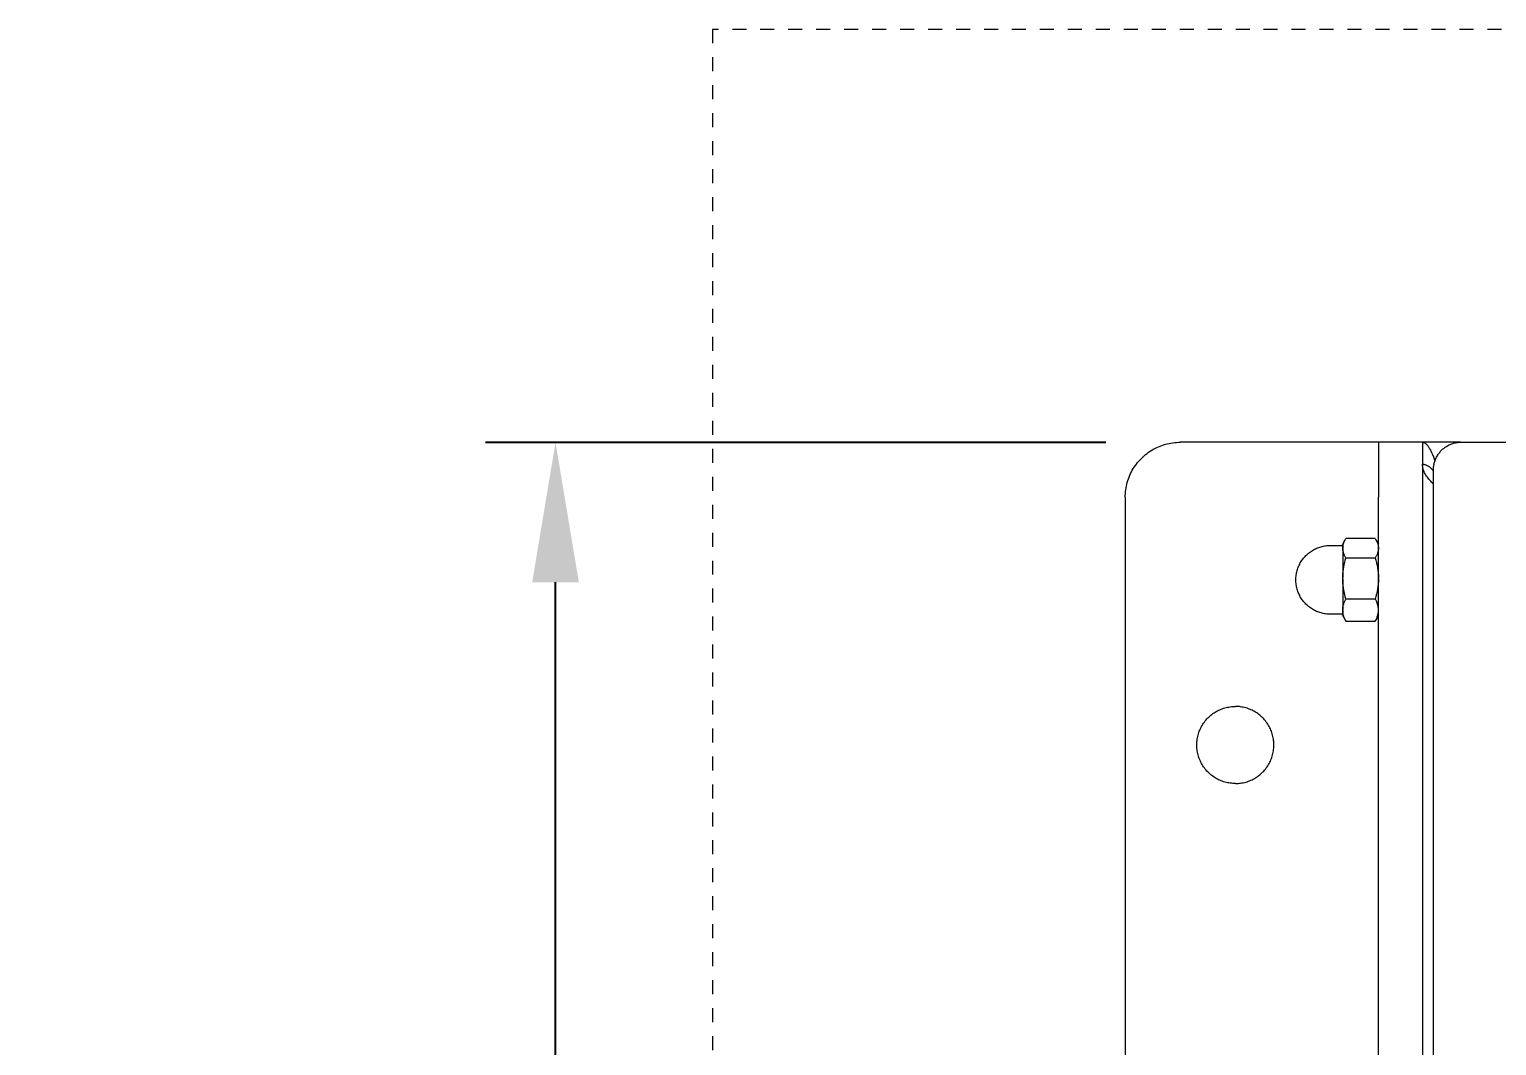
# Model space of a CAD drawing. Header units: inches. Extents: x -2 to 171, y -5 to 121.
# Drawn here: x 0.14 to 10.64, y 64.61 to 71.88 of the extents above; entities that cross this region are included whole.
import ezdxf

# ---------------------------------------------------------------- set-up
doc = ezdxf.new("R2010")
doc.units = ezdxf.units.IN
doc.linetypes.add('HIDDEN', pattern=[1.905, 1.27, -0.635])
for name, color, linetype, lineweight in [('ZANO_R', 7, 'Continuous', 0), ('ZANO_R_przerywana', 250, 'HIDDEN', 0), ('ZANO_W', 1, 'Continuous', 0)]:
    doc.layers.add(name, color=color, linetype=linetype, lineweight=lineweight)
doc.styles.get("Standard").update_dxf_attribs({"font": 'arial.ttf'})
doc.dimstyles.new('amerykanie', dxfattribs={"dimtxt": 50, "dimasz": 50, "dimexe": 0.5, "dimexo": 0.5, "dimgap": 1, "dimtad": 1, "dimdec": 0, "dimzin": 0, "dimlunit": 5, "dimtxsty": 'Standard', "dimcen": 0.09, "dimclrd": 1, "dimclre": 1, "dimclrt": 1, "dimazin": 0, "dimtfac": 1, "dimtdec": 0, "dimtmove": 0, "dimatfit": 3, "dimfxl": 1, "dimtzin": 0, "dimarcsym": 1})

# ---------------------------------------------------------------- blocks, each defined once
blk = doc.blocks.new('*D365')
at = {"layer": 'ZANO_W', "color": 1, "lineweight": -2}
for p, q in [((7.842, 68.926), (3.407, 68.926)), ((3.907, 52.211), (3.907, 67.926)), ((7.876, 51.211), (3.407, 51.211))]:
    blk.add_line(p, q, dxfattribs=at)
at = {"layer": 'ZANO_W', "color": 1}
for points in [[(4.074, 67.926), (3.74, 67.926), (3.907, 68.926)], [(3.74, 52.211), (4.074, 52.211), (3.907, 51.211)]]:
    blk.add_solid(points, dxfattribs=at)
at = {"layer": 'ZANO_W', "color": 1, "insert": (2.567, 60.069), "char_height": 1.625, "attachment_point": 5, "rotation": 90}
blk.add_mtext('17 11/16', dxfattribs=at)

msp = doc.modelspace()

# ---------------------------------------------------------------- linework, layer by layer
at = {"layer": 'ZANO_R'}
for p, q in [((8.12729, 68.83959), (8.13786, 68.84789)), ((8.13786, 68.84789), (8.14871, 68.85583)), ((8.14871, 68.85583), (8.15983, 68.86339)), ((8.15983, 68.86339), (8.17119, 68.87057)), ((8.17119, 68.87057), (8.18279, 68.87736)), ((8.18279, 68.87736), (8.19462, 68.88375)), ((8.19462, 68.88375), (8.20666, 68.88973)), ((8.20666, 68.88973), (8.2189, 68.8953)), ((8.2189, 68.8953), (8.23132, 68.90044)), ((8.23132, 68.90044), (8.24391, 68.90516)), ((8.24391, 68.90516), (8.25665, 68.90944)), ((8.25665, 68.90944), (8.26953, 68.91329)), ((8.26953, 68.91329), (8.28254, 68.9167)), ((8.28254, 68.9167), (8.29565, 68.91965)), ((8.29565, 68.91965), (8.30886, 68.92216)), ((8.30886, 68.92216), (8.32214, 68.92422)), ((8.32214, 68.92422), (8.33549, 68.92583)), ((8.33549, 68.92583), (8.34888, 68.92697)), ((8.34888, 68.92697), (8.36231, 68.92766)), ((8.36231, 68.92766), (8.37575, 68.92789)), ((9.79307, 68.92789), (8.37575, 68.92789)), ((10.10804, 68.92789), (9.79307, 68.92789)), ((9.79307, 68.92789), (9.79307, 68.53419)), ((10.10804, 68.92789), (10.10804, 68.91683)), ((10.37926, 68.92789), (10.10804, 68.92789)), ((10.10804, 68.92789), (10.10872, 68.92788)), ((10.10804, 68.91683), (10.10804, 68.53419)), ((10.10872, 68.92788), (10.1094, 68.92786)), ((10.1094, 68.92786), (10.11008, 68.92782)), ((10.11008, 68.92782), (10.11075, 68.92776)), ((10.11075, 68.92776), (10.11143, 68.92768)), ((10.11143, 68.92768), (10.1121, 68.92759)), ((10.1121, 68.92759), (10.11278, 68.92748)), ((10.11278, 68.92748), (10.11345, 68.92735)), ((10.11345, 68.92735), (10.11411, 68.92721)), ((10.11411, 68.92721), (10.11478, 68.92705)), ((10.11478, 68.92705), (10.11543, 68.92688)), ((10.11543, 68.92688), (10.11609, 68.92669)), ((10.11609, 68.92669), (10.11674, 68.92649)), ((10.11674, 68.92649), (10.11739, 68.92628)), ((10.11739, 68.92628), (10.11803, 68.92605)), ((10.11803, 68.92605), (10.11867, 68.92581)), ((10.11867, 68.92581), (10.11938, 68.92553)), ((10.11938, 68.92553), (10.12009, 68.92522)), ((10.12009, 68.92522), (10.1208, 68.9249)), ((10.1208, 68.9249), (10.12149, 68.92457)), ((10.12149, 68.92457), (10.12218, 68.92422)), ((10.12218, 68.92422), (10.12286, 68.92386)), ((10.12286, 68.92386), (10.12353, 68.92349)), ((10.12353, 68.92349), (10.1242, 68.9231)), ((10.1242, 68.9231), (10.12552, 68.92229)), ((10.12552, 68.92229), (10.1268, 68.92144)), ((10.1268, 68.92144), (10.12807, 68.92054)), ((10.12807, 68.92054), (10.1293, 68.91962)), ((10.1293, 68.91962), (10.13074, 68.91846)), ((10.13074, 68.91846), (10.13215, 68.91727)), ((10.13215, 68.91727), (10.13352, 68.91604)), ((10.13352, 68.91604), (10.13486, 68.91477)), ((10.13486, 68.91477), (10.13617, 68.91347)), ((10.13617, 68.91347), (10.13744, 68.91214)), ((10.13744, 68.91214), (10.1387, 68.91078)), ((10.1387, 68.91078), (10.13992, 68.9094)), ((10.13992, 68.9094), (10.14136, 68.90772)), ((10.14136, 68.90772), (10.14276, 68.90601)), ((10.14276, 68.90601), (10.14547, 68.90251)), ((10.14547, 68.90251), (10.14806, 68.89893)), ((10.14806, 68.89893), (10.15055, 68.89527)), ((10.15055, 68.89527), (10.15337, 68.89092)), ((10.15337, 68.89092), (10.15607, 68.88649)), ((10.15607, 68.88649), (10.15867, 68.882)), ((10.15867, 68.882), (10.16119, 68.87746)), ((10.16119, 68.87746), (10.16421, 68.87175)), ((10.16421, 68.87175), (10.16713, 68.86597)), ((10.16713, 68.86597), (10.17269, 68.85429)), ((10.17269, 68.85429), (10.17928, 68.83936)), ((10.22281, 68.84456), (10.22677, 68.84998)), ((10.22677, 68.84998), (10.23093, 68.85527)), ((10.23093, 68.85527), (10.23526, 68.86041)), ((10.23526, 68.86041), (10.23976, 68.8654)), ((10.23976, 68.8654), (10.24443, 68.87023)), ((10.24443, 68.87023), (10.24927, 68.8749)), ((10.24927, 68.8749), (10.25426, 68.87941)), ((10.25426, 68.87941), (10.2594, 68.88374)), ((10.2594, 68.88374), (10.26468, 68.88789)), ((10.26468, 68.88789), (10.27011, 68.89186)), ((10.27011, 68.89186), (10.27566, 68.89564)), ((10.27566, 68.89564), (10.28135, 68.89923)), ((10.28135, 68.89923), (10.28715, 68.90263)), ((10.28715, 68.90263), (10.29306, 68.90582)), ((10.29306, 68.90582), (10.29908, 68.90881)), ((10.29908, 68.90881), (10.3052, 68.91159)), ((10.3052, 68.91159), (10.31141, 68.91416)), ((10.31141, 68.91416), (10.3177, 68.91652)), ((10.3177, 68.91652), (10.32408, 68.91867)), ((10.32408, 68.91867), (10.33052, 68.92059)), ((10.33052, 68.92059), (10.33702, 68.92229)), ((10.33702, 68.92229), (10.34358, 68.92377)), ((10.34358, 68.92377), (10.35018, 68.92503)), ((10.35018, 68.92503), (10.35682, 68.92606)), ((10.35682, 68.92606), (10.3635, 68.92686)), ((10.3635, 68.92686), (10.37019, 68.92743)), ((10.37019, 68.92743), (10.37691, 68.92777)), ((10.37691, 68.92777), (10.38363, 68.92789)), ((10.38363, 68.92789), (13.29701, 68.92789)), ((8.03937, 68.73875), (8.04655, 68.75011)), ((8.04655, 68.75011), (8.05411, 68.76123)), ((8.05411, 68.76123), (8.06205, 68.77208)), ((8.06205, 68.77208), (8.07035, 68.78265)), ((8.07035, 68.78265), (8.07901, 68.79293)), ((8.07901, 68.79293), (8.08802, 68.80291)), ((8.08802, 68.80291), (8.09736, 68.81258)), ((8.09736, 68.81258), (8.10703, 68.82192)), ((8.10703, 68.82192), (8.11701, 68.83093)), ((8.11701, 68.83093), (8.12729, 68.83959)), ((10.10811, 68.76619), (10.10804, 68.77041)), ((10.11201, 68.76972), (10.10805, 68.77041)), ((10.10833, 68.76198), (10.10811, 68.76619)), ((10.10869, 68.75777), (10.10833, 68.76198)), ((10.10919, 68.75358), (10.10869, 68.75777)), ((10.10983, 68.74941), (10.10919, 68.75358)), ((10.1106, 68.74526), (10.10983, 68.74941)), ((10.11152, 68.74114), (10.1106, 68.74526)), ((10.11257, 68.73706), (10.11152, 68.74114)), ((10.11593, 68.76889), (10.11201, 68.76972)), ((10.11983, 68.76792), (10.11593, 68.76889)), ((10.12369, 68.76683), (10.11983, 68.76792)), ((10.12751, 68.76559), (10.12369, 68.76683)), ((10.13129, 68.76423), (10.12751, 68.76559)), ((10.13501, 68.76274), (10.13129, 68.76423)), ((10.13869, 68.76112), (10.13501, 68.76274)), ((10.1423, 68.75937), (10.13869, 68.76112)), ((10.14585, 68.7575), (10.1423, 68.75937)), ((10.14934, 68.75551), (10.14585, 68.7575)), ((10.15275, 68.75339), (10.14934, 68.75551)), ((10.15609, 68.75116), (10.15275, 68.75339)), ((10.15935, 68.74882), (10.15609, 68.75116)), ((10.16252, 68.74636), (10.15935, 68.74882)), ((10.16561, 68.7438), (10.16252, 68.74636)), ((10.16861, 68.74113), (10.16561, 68.7438)), ((10.17152, 68.73836), (10.16861, 68.74113)), ((10.17928, 68.83936), (10.18548, 68.82428)), ((10.18548, 68.82428), (10.19703, 68.79376)), ((10.18689, 68.73776), (10.18723, 68.74447)), ((10.18723, 68.74447), (10.18781, 68.75117)), ((10.18781, 68.75117), (10.18861, 68.75784)), ((10.18861, 68.75784), (10.18964, 68.76449)), ((10.18964, 68.76449), (10.19089, 68.77109)), ((10.19089, 68.77109), (10.19237, 68.77765)), ((10.19237, 68.77765), (10.19408, 68.78415)), ((10.19408, 68.78415), (10.196, 68.79059)), ((10.196, 68.79059), (10.19814, 68.79696)), ((10.19814, 68.79696), (10.2005, 68.80325)), ((10.2005, 68.80325), (10.20307, 68.80946)), ((10.20307, 68.80946), (10.20586, 68.81558)), ((10.20586, 68.81558), (10.20885, 68.8216)), ((10.20885, 68.8216), (10.21204, 68.82752)), ((10.21204, 68.82752), (10.21543, 68.83332)), ((10.21543, 68.83332), (10.21902, 68.839)), ((10.21902, 68.839), (10.22281, 68.84456)), ((7.99324, 68.6274), (7.99665, 68.64041)), ((7.99665, 68.64041), (8.0005, 68.65329)), ((8.0005, 68.65329), (8.00478, 68.66603)), ((8.00478, 68.66603), (8.0095, 68.67862)), ((8.0095, 68.67862), (8.01464, 68.69104)), ((8.01464, 68.69104), (8.02021, 68.70328)), ((8.02021, 68.70328), (8.02619, 68.71532)), ((8.02619, 68.71532), (8.03258, 68.72715)), ((8.03258, 68.72715), (8.03937, 68.73875)), ((10.11375, 68.73301), (10.11257, 68.73706)), ((10.11533, 68.72827), (10.11378, 68.73302)), ((10.11703, 68.72358), (10.11533, 68.72827)), ((10.11888, 68.71895), (10.11703, 68.72358)), ((10.12089, 68.71438), (10.11888, 68.71895)), ((10.12313, 68.70963), (10.12087, 68.71437)), ((10.1277, 68.70143), (10.12314, 68.70963)), ((10.13253, 68.69338), (10.1277, 68.70143)), ((10.13761, 68.68548), (10.13253, 68.69338)), ((10.14294, 68.67776), (10.13761, 68.68548)), ((10.14851, 68.6702), (10.14294, 68.67776)), ((10.15433, 68.66284), (10.14851, 68.6702)), ((10.16038, 68.65566), (10.15433, 68.66284)), ((10.16665, 68.64868), (10.16038, 68.65566)), ((10.17315, 68.6419), (10.16665, 68.64868)), ((10.17432, 68.73549), (10.17152, 68.73836)), ((10.17986, 68.63534), (10.17315, 68.6419)), ((10.17703, 68.73252), (10.17432, 68.73549)), ((10.17963, 68.72947), (10.17703, 68.73252)), ((10.18212, 68.72632), (10.17963, 68.72947)), ((10.18678, 68.62899), (10.17986, 68.63534)), ((10.18451, 68.72309), (10.18212, 68.72632)), ((10.18678, 68.71978), (10.18451, 68.72309)), ((10.18678, 68.73104), (10.18689, 68.73776)), ((10.18678, 51.4082), (10.18678, 68.73104)), ((7.98205, 68.53419), (7.98228, 68.54763)), ((7.98205, 68.53419), (7.98205, 51.60505)), ((7.98228, 68.54763), (7.98297, 68.56106)), ((7.98297, 68.56106), (7.98411, 68.57445)), ((7.98411, 68.57445), (7.98572, 68.5878)), ((7.98572, 68.5878), (7.98778, 68.60108)), ((7.98778, 68.60108), (7.99029, 68.61429)), ((7.99029, 68.61429), (7.99324, 68.6274)), ((9.79307, 51.60505), (9.79307, 68.53419)), ((10.10804, 68.53419), (10.10804, 51.60505)), ((9.53717, 68.19954), (9.55503, 68.23048)), ((9.54593, 68.21225), (9.54756, 68.21624)), ((9.54756, 68.21624), (9.54932, 68.22018)), ((9.54932, 68.22018), (9.55121, 68.22406)), ((9.55121, 68.22406), (9.55323, 68.22788)), ((9.55323, 68.22788), (9.55537, 68.23163)), ((9.55537, 68.23163), (9.55764, 68.2353)), ((9.55764, 68.2353), (9.56003, 68.2389)), ((9.77022, 68.2389), (9.56003, 68.2389)), ((9.77022, 68.2389), (9.77268, 68.23516)), ((9.77268, 68.23516), (9.77502, 68.23134)), ((9.77502, 68.23134), (9.77722, 68.22745)), ((9.77523, 68.23046), (9.79307, 68.19954)), ((9.77722, 68.22745), (9.7793, 68.22348)), ((9.7793, 68.22348), (9.78123, 68.21945)), ((9.78123, 68.21945), (9.78303, 68.21535)), ((9.78303, 68.21535), (9.78469, 68.21119)), ((9.26313, 68.10535), (9.26875, 68.11159)), ((9.26875, 68.11159), (9.27459, 68.11763)), ((9.27459, 68.11763), (9.28064, 68.12347)), ((9.28064, 68.12347), (9.28687, 68.1291)), ((9.28687, 68.1291), (9.2933, 68.13451)), ((9.2933, 68.13451), (9.29991, 68.1397)), ((9.29991, 68.1397), (9.30669, 68.14466)), ((9.30669, 68.14466), (9.31363, 68.14939)), ((9.31363, 68.14939), (9.32074, 68.15388)), ((9.32074, 68.15388), (9.32799, 68.15812)), ((9.32799, 68.15812), (9.33538, 68.16211)), ((9.33538, 68.16211), (9.34291, 68.16585)), ((9.34291, 68.16585), (9.35055, 68.16933)), ((9.35055, 68.16933), (9.35832, 68.17254)), ((9.35832, 68.17254), (9.36618, 68.17549)), ((9.36618, 68.17549), (9.37415, 68.17817)), ((9.37415, 68.17817), (9.3822, 68.18058)), ((9.3822, 68.18058), (9.39033, 68.1827)), ((9.39033, 68.1827), (9.39852, 68.18455)), ((9.39852, 68.18455), (9.40678, 68.18612)), ((9.40678, 68.18612), (9.41508, 68.18741)), ((9.41508, 68.18741), (9.42342, 68.18841)), ((9.42342, 68.18841), (9.43179, 68.18913)), ((9.43179, 68.18913), (9.44019, 68.18956)), ((9.44019, 68.18956), (9.44859, 68.1897)), ((9.44859, 68.1897), (9.53244, 68.1897)), ((9.53244, 68.1897), (9.53261, 68.1897)), ((9.53261, 68.1897), (9.53277, 68.18971)), ((9.53277, 68.18971), (9.53294, 68.18973)), ((9.53294, 68.18973), (9.5331, 68.18975)), ((9.5331, 68.18975), (9.53326, 68.18977)), ((9.53326, 68.18977), (9.53342, 68.1898)), ((9.53342, 68.1898), (9.53358, 68.18984)), ((9.53358, 68.18984), (9.53374, 68.18988)), ((9.53374, 68.18988), (9.5339, 68.18993)), ((9.5339, 68.18993), (9.53405, 68.18998)), ((9.53405, 68.18998), (9.53421, 68.19004)), ((9.53421, 68.19004), (9.53436, 68.1901)), ((9.53436, 68.1901), (9.53451, 68.19017)), ((9.53451, 68.19017), (9.53465, 68.19025)), ((9.53465, 68.19025), (9.5348, 68.19033)), ((9.5348, 68.19033), (9.53494, 68.19041)), ((9.53494, 68.19041), (9.53508, 68.1905)), ((9.53508, 68.1905), (9.53521, 68.19059)), ((9.53521, 68.19059), (9.53534, 68.19069)), ((9.53534, 68.19069), (9.53547, 68.1908)), ((9.53547, 68.1908), (9.53559, 68.1909)), ((9.53559, 68.1909), (9.53572, 68.19101)), ((9.53572, 68.19101), (9.53583, 68.19113)), ((9.53583, 68.19113), (9.53594, 68.19125)), ((9.53594, 68.19125), (9.53605, 68.19137)), ((9.53605, 68.19137), (9.53616, 68.1915)), ((9.53616, 68.1915), (9.53626, 68.19163)), ((9.53626, 68.19163), (9.53635, 68.19177)), ((9.53635, 68.19177), (9.53644, 68.1919)), ((9.53644, 68.1919), (9.53653, 68.19204)), ((9.53653, 68.19204), (9.53661, 68.19219)), ((9.53661, 68.19219), (9.53668, 68.19233)), ((9.53668, 68.19233), (9.53675, 68.19248)), ((9.53675, 68.19248), (9.53682, 68.19263)), ((9.53682, 68.19263), (9.53688, 68.19278)), ((9.53688, 68.19278), (9.53693, 68.19294)), ((9.53693, 68.19294), (9.53698, 68.1931)), ((9.53698, 68.1931), (9.53702, 68.19325)), ((9.53702, 68.19325), (9.53706, 68.19341)), ((9.53706, 68.19341), (9.53709, 68.19358)), ((9.53709, 68.19358), (9.53712, 68.19374)), ((9.53717, 68.19954), (9.53717, 68.19954)), ((9.53717, 68.19954), (9.53717, 68.19954)), ((9.53717, 68.19954), (9.53717, 68.19954)), ((9.53717, 68.19954), (9.53717, 68.19953)), ((9.53717, 68.19953), (9.53717, 68.19947)), ((9.53717, 68.19947), (9.53717, 68.19917)), ((9.53717, 68.19917), (9.53717, 68.19786)), ((9.53717, 68.19786), (9.53717, 68.19251)), ((9.53717, 68.19251), (9.53717, 68.17195)), ((9.53717, 68.17019), (9.53741, 68.1745)), ((9.53741, 68.16588), (9.53717, 68.17019)), ((9.53717, 68.16815), (9.53717, 67.96039)), ((9.53741, 68.1745), (9.5378, 68.1788)), ((9.5378, 68.16158), (9.53741, 68.16588)), ((9.5378, 68.1788), (9.53833, 68.18308)), ((9.53833, 68.1573), (9.5378, 68.16158)), ((9.53833, 68.18308), (9.539, 68.18734)), ((9.539, 68.15304), (9.53833, 68.1573)), ((9.539, 68.18734), (9.53981, 68.19158)), ((9.53981, 68.1488), (9.539, 68.15304)), ((9.53981, 68.19158), (9.54076, 68.19579)), ((9.54076, 68.14459), (9.53981, 68.1488)), ((9.54076, 68.19579), (9.54185, 68.19997)), ((9.54185, 68.14041), (9.54076, 68.14459)), ((9.54185, 68.19997), (9.54307, 68.20411)), ((9.54307, 68.13627), (9.54185, 68.14041)), ((9.54307, 68.20411), (9.54444, 68.2082)), ((9.54444, 68.13218), (9.54307, 68.13627)), ((9.54444, 68.2082), (9.54593, 68.21225)), ((9.54593, 68.12813), (9.54444, 68.13218)), ((9.54756, 68.12413), (9.54593, 68.12813)), ((9.54932, 68.12019), (9.54756, 68.12413)), ((9.55121, 68.11631), (9.54932, 68.12019)), ((9.55323, 68.1125), (9.55121, 68.11631)), ((9.55537, 68.10875), (9.55323, 68.1125)), ((9.77701, 68.1125), (9.77487, 68.10875)), ((9.77903, 68.11631), (9.77701, 68.1125)), ((9.78092, 68.12019), (9.77903, 68.11631)), ((9.78268, 68.12413), (9.78092, 68.12019)), ((9.78431, 68.12813), (9.78268, 68.12413)), ((9.78581, 68.13218), (9.78431, 68.12813)), ((9.78469, 68.21119), (9.78621, 68.20698)), ((9.78717, 68.13627), (9.78581, 68.13218)), ((9.78621, 68.20698), (9.78758, 68.20272)), ((9.7884, 68.14041), (9.78717, 68.13627)), ((9.78758, 68.20272), (9.78881, 68.19842)), ((9.78948, 68.14459), (9.7884, 68.14041)), ((9.78881, 68.19842), (9.78989, 68.19407)), ((9.79043, 68.1488), (9.78948, 68.14459)), ((9.78989, 68.19407), (9.79082, 68.1897)), ((9.79125, 68.15304), (9.79043, 68.1488)), ((9.79082, 68.1897), (9.79161, 68.18529)), ((9.79191, 68.1573), (9.79125, 68.15304)), ((9.79161, 68.18529), (9.79224, 68.18086)), ((9.79244, 68.16158), (9.79191, 68.1573)), ((9.79224, 68.18086), (9.79273, 68.17641)), ((9.79283, 68.16588), (9.79244, 68.16158)), ((9.79273, 68.17641), (9.79306, 68.17195)), ((9.79307, 68.17019), (9.79283, 68.16588)), ((9.20952, 68.0019), (9.21165, 68.01002)), ((9.21165, 68.01002), (9.21405, 68.01807)), ((9.21405, 68.01807), (9.21673, 68.02604)), ((9.21673, 68.02604), (9.21968, 68.03391)), ((9.21968, 68.03391), (9.22289, 68.04167)), ((9.22289, 68.04167), (9.22637, 68.04932)), ((9.22637, 68.04932), (9.23011, 68.05684)), ((9.23011, 68.05684), (9.2341, 68.06424)), ((9.2341, 68.06424), (9.23835, 68.07149)), ((9.23835, 68.07149), (9.24283, 68.07859)), ((9.24283, 68.07859), (9.24756, 68.08554)), ((9.24756, 68.08554), (9.25252, 68.09232)), ((9.25252, 68.09232), (9.25771, 68.09892)), ((9.25771, 68.09892), (9.26313, 68.10535)), ((9.5401, 68.00371), (9.54212, 68.02024)), ((9.54212, 68.02024), (9.54467, 68.0367)), ((9.54467, 68.0367), (9.54774, 68.05307)), ((9.54774, 68.05307), (9.55132, 68.06934)), ((9.55132, 68.06934), (9.55542, 68.08548)), ((9.55764, 68.10508), (9.55537, 68.10875)), ((9.55542, 68.08548), (9.56003, 68.10148)), ((9.56003, 68.10148), (9.55764, 68.10508)), ((9.56003, 68.10148), (9.77022, 68.10148)), ((9.7726, 68.10508), (9.77022, 68.10148)), ((9.77022, 68.10148), (9.77521, 68.08399)), ((9.77487, 68.10875), (9.7726, 68.10508)), ((9.77521, 68.08399), (9.7796, 68.06634)), ((9.7796, 68.06634), (9.78339, 68.04854)), ((9.78339, 68.04854), (9.78656, 68.03063)), ((9.78656, 68.03063), (9.78911, 68.01261)), ((9.78911, 68.01261), (9.79105, 67.99452)), ((9.20252, 67.94364), (9.20267, 67.95204)), ((9.20267, 67.93524), (9.20252, 67.94364)), ((9.20267, 67.95204), (9.2031, 67.96043)), ((9.2031, 67.92685), (9.20267, 67.93524)), ((9.2031, 67.96043), (9.20381, 67.9688)), ((9.20381, 67.91847), (9.2031, 67.92685)), ((9.20381, 67.9688), (9.20482, 67.97714)), ((9.20482, 67.91013), (9.20381, 67.91847)), ((9.20482, 67.97714), (9.2061, 67.98545)), ((9.2061, 67.90183), (9.20482, 67.91013)), ((9.2061, 67.98545), (9.20767, 67.9937)), ((9.20767, 67.89357), (9.2061, 67.90183)), ((9.20767, 67.9937), (9.20952, 68.0019)), ((9.53717, 67.95385), (9.53762, 67.9705)), ((9.53762, 67.93721), (9.53717, 67.95385)), ((9.53717, 67.94752), (9.53717, 67.73053)), ((9.53762, 67.9705), (9.5386, 67.98713)), ((9.5386, 67.92058), (9.53762, 67.93721)), ((9.5386, 67.98713), (9.5401, 68.00371)), ((9.5401, 67.90399), (9.5386, 67.92058)), ((9.54212, 67.88746), (9.5401, 67.90399)), ((9.79109, 67.91364), (9.78916, 67.89547)), ((9.79105, 67.99452), (9.79236, 67.97638)), ((9.79239, 67.93186), (9.79109, 67.91364)), ((9.79236, 67.97638), (9.79305, 67.9582)), ((9.79306, 67.95011), (9.79239, 67.93186)), ((9.20952, 67.88538), (9.20767, 67.89357)), ((9.21165, 67.87725), (9.20952, 67.88538)), ((9.21405, 67.8692), (9.21165, 67.87725)), ((9.21673, 67.86124), (9.21405, 67.8692)), ((9.21968, 67.85337), (9.21673, 67.86124)), ((9.22289, 67.84561), (9.21968, 67.85337)), ((9.22637, 67.83796), (9.22289, 67.84561)), ((9.23011, 67.83043), (9.22637, 67.83796)), ((9.2341, 67.82304), (9.23011, 67.83043)), ((9.23835, 67.81579), (9.2341, 67.82304)), ((9.24283, 67.80868), (9.23835, 67.81579)), ((9.24756, 67.80174), (9.24283, 67.80868)), ((9.25252, 67.79496), (9.24756, 67.80174)), ((9.54467, 67.87101), (9.54212, 67.88746)), ((9.54774, 67.85464), (9.54467, 67.87101)), ((9.55132, 67.83837), (9.54774, 67.85464)), ((9.55542, 67.82223), (9.55132, 67.83837)), ((9.55232, 67.79152), (9.55473, 67.79651)), ((9.55473, 67.79651), (9.55729, 67.80141)), ((9.56003, 67.80622), (9.55542, 67.82223)), ((9.55729, 67.80141), (9.56003, 67.80622)), ((9.77022, 67.80622), (9.56003, 67.80622)), ((9.77523, 67.82379), (9.77022, 67.80622)), ((9.77306, 67.80119), (9.77022, 67.80622)), ((9.77572, 67.79606), (9.77306, 67.80119)), ((9.77964, 67.84152), (9.77523, 67.82379)), ((9.77821, 67.79084), (9.77572, 67.79606)), ((9.78343, 67.85939), (9.77964, 67.84152)), ((9.78661, 67.87738), (9.78343, 67.85939)), ((9.78916, 67.89547), (9.78661, 67.87738)), ((9.25771, 67.78835), (9.25252, 67.79496)), ((9.26313, 67.78192), (9.25771, 67.78835)), ((9.26875, 67.77569), (9.26313, 67.78192)), ((9.27459, 67.76964), (9.26875, 67.77569)), ((9.28064, 67.76381), (9.27459, 67.76964)), ((9.28687, 67.75818), (9.28064, 67.76381)), ((9.2933, 67.75276), (9.28687, 67.75818)), ((9.29991, 67.74757), (9.2933, 67.75276)), ((9.30669, 67.74261), (9.29991, 67.74757)), ((9.31363, 67.73788), (9.30669, 67.74261)), ((9.32074, 67.7334), (9.31363, 67.73788)), ((9.32799, 67.72915), (9.32074, 67.7334)), ((9.33538, 67.72516), (9.32799, 67.72915)), ((9.34291, 67.72142), (9.33538, 67.72516)), ((9.35055, 67.71795), (9.34291, 67.72142)), ((9.35832, 67.71473), (9.35055, 67.71795)), ((9.36618, 67.71178), (9.35832, 67.71473)), ((9.37415, 67.7091), (9.36618, 67.71178)), ((9.3822, 67.7067), (9.37415, 67.7091)), ((9.39033, 67.70457), (9.3822, 67.7067)), ((9.39852, 67.70272), (9.39033, 67.70457)), ((9.40678, 67.70115), (9.39852, 67.70272)), ((9.41508, 67.69987), (9.40678, 67.70115)), ((9.42342, 67.69886), (9.41508, 67.69987)), ((9.43179, 67.69815), (9.42342, 67.69886)), ((9.44019, 67.69772), (9.43179, 67.69815)), ((9.44859, 67.69757), (9.44019, 67.69772)), ((9.53244, 67.69757), (9.44859, 67.69757)), ((9.53261, 67.69757), (9.53244, 67.69757)), ((9.53277, 67.69756), (9.53261, 67.69757)), ((9.53294, 67.69755), (9.53277, 67.69756)), ((9.5331, 67.69753), (9.53294, 67.69755)), ((9.53326, 67.6975), (9.5331, 67.69753)), ((9.53342, 67.69747), (9.53326, 67.6975)), ((9.53358, 67.69743), (9.53342, 67.69747)), ((9.53374, 67.69739), (9.53358, 67.69743)), ((9.5339, 67.69734), (9.53374, 67.69739)), ((9.53405, 67.69729), (9.5339, 67.69734)), ((9.53421, 67.69723), (9.53405, 67.69729)), ((9.53436, 67.69717), (9.53421, 67.69723)), ((9.53451, 67.6971), (9.53436, 67.69717)), ((9.53465, 67.69703), (9.53451, 67.6971)), ((9.5348, 67.69695), (9.53465, 67.69703)), ((9.53494, 67.69686), (9.5348, 67.69695)), ((9.53508, 67.69677), (9.53494, 67.69686)), ((9.53521, 67.69668), (9.53508, 67.69677)), ((9.53534, 67.69658), (9.53521, 67.69668)), ((9.53547, 67.69648), (9.53534, 67.69658)), ((9.53559, 67.69637), (9.53547, 67.69648)), ((9.53572, 67.69626), (9.53559, 67.69637)), ((9.53583, 67.69614), (9.53572, 67.69626)), ((9.53594, 67.69602), (9.53583, 67.69614)), ((9.53605, 67.6959), (9.53594, 67.69602)), ((9.53616, 67.69577), (9.53605, 67.6959)), ((9.53626, 67.69564), (9.53616, 67.69577)), ((9.53635, 67.69551), (9.53626, 67.69564)), ((9.53644, 67.69537), (9.53635, 67.69551)), ((9.53653, 67.69523), (9.53644, 67.69537)), ((9.53661, 67.69509), (9.53653, 67.69523)), ((9.53668, 67.69494), (9.53661, 67.69509)), ((9.53675, 67.69479), (9.53668, 67.69494)), ((9.53682, 67.69464), (9.53675, 67.69479)), ((9.53688, 67.69449), (9.53682, 67.69464)), ((9.53693, 67.69433), (9.53688, 67.69449)), ((9.53698, 67.69418), (9.53693, 67.69433)), ((9.53702, 67.69402), (9.53698, 67.69418)), ((9.53706, 67.69386), (9.53702, 67.69402)), ((9.53709, 67.6937), (9.53706, 67.69386)), ((9.53712, 67.69354), (9.53709, 67.6937)), ((9.53717, 67.7273), (9.53743, 67.73283)), ((9.53743, 67.72174), (9.53717, 67.72726)), ((9.53717, 67.72412), (9.53717, 67.68774)), ((9.53743, 67.73283), (9.53788, 67.73835)), ((9.53788, 67.71622), (9.53743, 67.72174)), ((9.53788, 67.73835), (9.53852, 67.74385)), ((9.53852, 67.71073), (9.53788, 67.71622)), ((9.53852, 67.74385), (9.53933, 67.74932)), ((9.53933, 67.70525), (9.53852, 67.71073)), ((9.53933, 67.74932), (9.54033, 67.75477)), ((9.54033, 67.69981), (9.53933, 67.70525)), ((9.54033, 67.75477), (9.54152, 67.76017)), ((9.54152, 67.69441), (9.54033, 67.69981)), ((9.54152, 67.76017), (9.54288, 67.76554)), ((9.54288, 67.68904), (9.54152, 67.69441)), ((9.54288, 67.76554), (9.54442, 67.77086)), ((9.54442, 67.77086), (9.54613, 67.77612)), ((9.54613, 67.77612), (9.54802, 67.78132)), ((9.54802, 67.78132), (9.55009, 67.78646)), ((9.55009, 67.78646), (9.55232, 67.79152)), ((9.78051, 67.78553), (9.77821, 67.79084)), ((9.78263, 67.78015), (9.78051, 67.78553)), ((9.78457, 67.7747), (9.78263, 67.78015)), ((9.78631, 67.76919), (9.78457, 67.7747)), ((9.78628, 67.68532), (9.78784, 67.69087)), ((9.78786, 67.76362), (9.78631, 67.76919)), ((9.78784, 67.69087), (9.78919, 67.69648)), ((9.78922, 67.758), (9.78786, 67.76362)), ((9.78919, 67.69648), (9.79036, 67.70213)), ((9.79038, 67.75233), (9.78922, 67.758)), ((9.79036, 67.70213), (9.79133, 67.70782)), ((9.79135, 67.74663), (9.79038, 67.75233)), ((9.79133, 67.70782), (9.7921, 67.71353)), ((9.79212, 67.7409), (9.79135, 67.74663)), ((9.7921, 67.71353), (9.79268, 67.71927)), ((9.79269, 67.73515), (9.79212, 67.7409)), ((9.79268, 67.71927), (9.79305, 67.72503)), ((9.79306, 67.72938), (9.79269, 67.73515)), ((9.55631, 67.65458), (9.53717, 67.68773)), ((9.54442, 67.68373), (9.54288, 67.68904)), ((9.54613, 67.67847), (9.54442, 67.68373)), ((9.54802, 67.67327), (9.54613, 67.67847)), ((9.55009, 67.66814), (9.54802, 67.67327)), ((9.55232, 67.66308), (9.55009, 67.66814)), ((9.55473, 67.65809), (9.55232, 67.66308)), ((9.55729, 67.65319), (9.55473, 67.65809)), ((9.55631, 67.65458), (9.56003, 67.64838)), ((9.56003, 67.64838), (9.55729, 67.65319)), ((9.56003, 67.64838), (9.77022, 67.64838)), ((9.77022, 67.64838), (9.77393, 67.65458)), ((9.77022, 67.64838), (9.77305, 67.6534)), ((9.77305, 67.6534), (9.77571, 67.65852)), ((9.79307, 67.68773), (9.77393, 67.65458)), ((9.77571, 67.65852), (9.77819, 67.66373)), ((9.77819, 67.66373), (9.78049, 67.66902)), ((9.78049, 67.66902), (9.78261, 67.67438)), ((9.78261, 67.67438), (9.78454, 67.67982)), ((9.78454, 67.67982), (9.78628, 67.68532)), ((8.56635, 66.94882), (8.57291, 66.95572)), ((8.57291, 66.95572), (8.57969, 66.96239)), ((8.57969, 66.96239), (8.5867, 66.96882)), ((8.5867, 66.96882), (8.59393, 66.975)), ((8.59393, 66.975), (8.60137, 66.98093)), ((8.60137, 66.98093), (8.60901, 66.9866)), ((8.60901, 66.9866), (8.61684, 66.99201)), ((8.61684, 66.99201), (8.62485, 66.99714)), ((8.62485, 66.99714), (8.63303, 67.00199)), ((8.63303, 67.00199), (8.64138, 67.00656)), ((8.64138, 67.00656), (8.64988, 67.01083)), ((8.64988, 67.01083), (8.65852, 67.01481)), ((8.65852, 67.01481), (8.66729, 67.01849)), ((8.66729, 67.01849), (8.67619, 67.02186)), ((8.67619, 67.02186), (8.6852, 67.02493)), ((8.6852, 67.02493), (8.6943, 67.02768)), ((8.6943, 67.02768), (8.7035, 67.03012)), ((8.7035, 67.03012), (8.71277, 67.03223)), ((8.71277, 67.03223), (8.72212, 67.03403)), ((8.72212, 67.03403), (8.73152, 67.0355)), ((8.73152, 67.0355), (8.74096, 67.03665)), ((8.74096, 67.03665), (8.75044, 67.03747)), ((8.75044, 67.03747), (8.75994, 67.03796)), ((8.75994, 67.03796), (8.76945, 67.03812)), ((8.77896, 67.03796), (8.76945, 67.03812)), ((8.78847, 67.03747), (8.77896, 67.03796)), ((8.79794, 67.03665), (8.78847, 67.03747)), ((8.80739, 67.0355), (8.79794, 67.03665)), ((8.81679, 67.03403), (8.80739, 67.0355)), ((8.82613, 67.03223), (8.81679, 67.03403)), ((8.83541, 67.03012), (8.82613, 67.03223)), ((8.8446, 67.02768), (8.83541, 67.03012)), ((8.85371, 67.02493), (8.8446, 67.02768)), ((8.86272, 67.02186), (8.85371, 67.02493)), ((8.87161, 67.01849), (8.86272, 67.02186)), ((8.88039, 67.01481), (8.87161, 67.01849)), ((8.88903, 67.01083), (8.88039, 67.01481)), ((8.89753, 67.00656), (8.88903, 67.01083)), ((8.90587, 67.00199), (8.89753, 67.00656)), ((8.91406, 66.99714), (8.90587, 67.00199)), ((8.92207, 66.99201), (8.91406, 66.99714)), ((8.9299, 66.9866), (8.92207, 66.99201)), ((8.93754, 66.98093), (8.9299, 66.9866)), ((8.94497, 66.975), (8.93754, 66.98093)), ((8.9522, 66.96882), (8.94497, 66.975)), ((8.95921, 66.96239), (8.9522, 66.96882)), ((8.966, 66.95572), (8.95921, 66.96239)), ((8.97255, 66.94882), (8.966, 66.95572)), ((8.50564, 66.84225), (8.50855, 66.85131)), ((8.50855, 66.85131), (8.51177, 66.86026)), ((8.51177, 66.86026), (8.5153, 66.8691)), ((8.5153, 66.8691), (8.51913, 66.87781)), ((8.51913, 66.87781), (8.52325, 66.88638)), ((8.52325, 66.88638), (8.52768, 66.8948)), ((8.52768, 66.8948), (8.53239, 66.90307)), ((8.53239, 66.90307), (8.53738, 66.91117)), ((8.53738, 66.91117), (8.54265, 66.91909)), ((8.54265, 66.91909), (8.54818, 66.92682)), ((8.54818, 66.92682), (8.55399, 66.93436)), ((8.55399, 66.93436), (8.56005, 66.9417)), ((8.56005, 66.9417), (8.56635, 66.94882)), ((8.97886, 66.9417), (8.97255, 66.94882)), ((8.98492, 66.93436), (8.97886, 66.9417)), ((8.99072, 66.92682), (8.98492, 66.93436)), ((8.99626, 66.91909), (8.99072, 66.92682)), ((9.00153, 66.91117), (8.99626, 66.91909)), ((9.00652, 66.90307), (9.00153, 66.91117)), ((9.01123, 66.8948), (9.00652, 66.90307)), ((9.01565, 66.88638), (9.01123, 66.8948)), ((9.01978, 66.87781), (9.01565, 66.88638)), ((9.02361, 66.8691), (9.01978, 66.87781)), ((9.02713, 66.86026), (9.02361, 66.8691)), ((9.03035, 66.85131), (9.02713, 66.86026)), ((9.03326, 66.84225), (9.03035, 66.85131)), ((8.4939, 66.76729), (8.49423, 66.7768)), ((8.4939, 66.75778), (8.4939, 66.76729)), ((8.49423, 66.74827), (8.4939, 66.75778)), ((8.49423, 66.7768), (8.49489, 66.78629)), ((8.49489, 66.73878), (8.49423, 66.74827)), ((8.49489, 66.78629), (8.49587, 66.79575)), ((8.49587, 66.79575), (8.49718, 66.80518)), ((8.49718, 66.80518), (8.49881, 66.81455)), ((8.49881, 66.81455), (8.50077, 66.82386)), ((8.50077, 66.82386), (8.50305, 66.8331)), ((8.50305, 66.8331), (8.50564, 66.84225)), ((9.03586, 66.8331), (9.03326, 66.84225)), ((9.03813, 66.82386), (9.03586, 66.8331)), ((9.04009, 66.81455), (9.03813, 66.82386)), ((9.04172, 66.80518), (9.04009, 66.81455)), ((9.04303, 66.79575), (9.04172, 66.80518)), ((9.04402, 66.78629), (9.04303, 66.79575)), ((9.04467, 66.7768), (9.04402, 66.78629)), ((9.04402, 66.73878), (9.04467, 66.74827)), ((9.045, 66.76729), (9.04467, 66.7768)), ((9.04467, 66.74827), (9.045, 66.75778)), ((9.045, 66.75778), (9.045, 66.76729)), ((8.49587, 66.72932), (8.49489, 66.73878)), ((8.49718, 66.71989), (8.49587, 66.72932)), ((8.49881, 66.71052), (8.49718, 66.71989)), ((8.50077, 66.70121), (8.49881, 66.71052)), ((8.50305, 66.69197), (8.50077, 66.70121)), ((8.50564, 66.68282), (8.50305, 66.69197)), ((8.50855, 66.67376), (8.50564, 66.68282)), ((8.51177, 66.66481), (8.50855, 66.67376)), ((8.5153, 66.65597), (8.51177, 66.66481)), ((8.51913, 66.64726), (8.5153, 66.65597)), ((8.52325, 66.63869), (8.51913, 66.64726)), ((9.01565, 66.63869), (9.01978, 66.64726)), ((9.01978, 66.64726), (9.02361, 66.65597)), ((9.02361, 66.65597), (9.02713, 66.66481)), ((9.02713, 66.66481), (9.03035, 66.67376)), ((9.03035, 66.67376), (9.03326, 66.68282)), ((9.03326, 66.68282), (9.03586, 66.69197)), ((9.03586, 66.69197), (9.03813, 66.70121)), ((9.03813, 66.70121), (9.04009, 66.71052)), ((9.04009, 66.71052), (9.04172, 66.71989)), ((9.04172, 66.71989), (9.04303, 66.72932)), ((9.04303, 66.72932), (9.04402, 66.73878)), ((8.52768, 66.63027), (8.52325, 66.63869)), ((8.53239, 66.622), (8.52768, 66.63027)), ((8.53738, 66.6139), (8.53239, 66.622)), ((8.54265, 66.60598), (8.53738, 66.6139)), ((8.54818, 66.59825), (8.54265, 66.60598)), ((8.55399, 66.59071), (8.54818, 66.59825)), ((8.56005, 66.58337), (8.55399, 66.59071)), ((8.56635, 66.57625), (8.56005, 66.58337)), ((8.57291, 66.56935), (8.56635, 66.57625)), ((8.57969, 66.56268), (8.57291, 66.56935)), ((8.5867, 66.55625), (8.57969, 66.56268)), ((8.59393, 66.55007), (8.5867, 66.55625)), ((8.60137, 66.54414), (8.59393, 66.55007)), ((8.60901, 66.53846), (8.60137, 66.54414)), ((8.61684, 66.53306), (8.60901, 66.53846)), ((8.92207, 66.53306), (8.9299, 66.53846)), ((8.9299, 66.53846), (8.93754, 66.54414)), ((8.93754, 66.54414), (8.94497, 66.55007)), ((8.94497, 66.55007), (8.9522, 66.55625)), ((8.9522, 66.55625), (8.95921, 66.56268)), ((8.95921, 66.56268), (8.966, 66.56935)), ((8.966, 66.56935), (8.97255, 66.57625)), ((8.97255, 66.57625), (8.97886, 66.58337)), ((8.97886, 66.58337), (8.98492, 66.59071)), ((8.98492, 66.59071), (8.99072, 66.59825)), ((8.99072, 66.59825), (8.99626, 66.60598)), ((8.99626, 66.60598), (9.00153, 66.6139)), ((9.00153, 66.6139), (9.00652, 66.622)), ((9.00652, 66.622), (9.01123, 66.63027)), ((9.01123, 66.63027), (9.01565, 66.63869)), ((8.62485, 66.52793), (8.61684, 66.53306)), ((8.63303, 66.52308), (8.62485, 66.52793)), ((8.64138, 66.51851), (8.63303, 66.52308)), ((8.64988, 66.51424), (8.64138, 66.51851)), ((8.65852, 66.51026), (8.64988, 66.51424)), ((8.66729, 66.50658), (8.65852, 66.51026)), ((8.67619, 66.5032), (8.66729, 66.50658)), ((8.6852, 66.50014), (8.67619, 66.5032)), ((8.6943, 66.49739), (8.6852, 66.50014)), ((8.7035, 66.49495), (8.6943, 66.49739)), ((8.71277, 66.49283), (8.7035, 66.49495)), ((8.72212, 66.49104), (8.71277, 66.49283)), ((8.73152, 66.48957), (8.72212, 66.49104)), ((8.74096, 66.48842), (8.73152, 66.48957)), ((8.75044, 66.4876), (8.74096, 66.48842)), ((8.75994, 66.48711), (8.75044, 66.4876)), ((8.76945, 66.48694), (8.75994, 66.48711)), ((8.76945, 66.48694), (8.77896, 66.48711)), ((8.77896, 66.48711), (8.78847, 66.4876)), ((8.78847, 66.4876), (8.79794, 66.48842)), ((8.79794, 66.48842), (8.80739, 66.48957)), ((8.80739, 66.48957), (8.81679, 66.49104)), ((8.81679, 66.49104), (8.82613, 66.49283)), ((8.82613, 66.49283), (8.83541, 66.49495)), ((8.83541, 66.49495), (8.8446, 66.49739)), ((8.8446, 66.49739), (8.85371, 66.50014)), ((8.85371, 66.50014), (8.86272, 66.5032)), ((8.86272, 66.5032), (8.87161, 66.50658)), ((8.87161, 66.50658), (8.88039, 66.51026)), ((8.88039, 66.51026), (8.88903, 66.51424)), ((8.88903, 66.51424), (8.89753, 66.51851)), ((8.89753, 66.51851), (8.90587, 66.52308)), ((8.90587, 66.52308), (8.91406, 66.52793)), ((8.91406, 66.52793), (8.92207, 66.53306))]:
    msp.add_line(p, q, dxfattribs=at)
at = {"layer": 'ZANO_R_przerywana', "ltscale": 0.05}
for p, q in [((5.02929, 71.88065), (5.02929, 48.25859)), ((14.87182, 71.88065), (5.02929, 71.88065))]:
    msp.add_line(p, q, dxfattribs=at)

# ---------------------------------------------------------------- dimensions: what is measured, and where the dimension line sits
at = {"layer": 'ZANO_W'}
dim = msp.add_linear_dim(base=(3.907142, 68.926398), p1=(8.375751, 51.211349), p2=(8.342187, 68.926398), angle=90, dimstyle='amerykanie', override={"dimtxt": 1.625, "dimasz": 1, "dimgap": 0.5, "dimdec": 4, "dimaunit": 1, "dimadec": 1, "dimtdec": 4, "dimtmove": 1, "dimfrac": 2}, dxfattribs=at)
dim.commit()
dim.dimension.update_dxf_attribs({"geometry": '*D365', "text_midpoint": (2.56693, 60.068874)})

doc.saveas('drawing.dxf')
